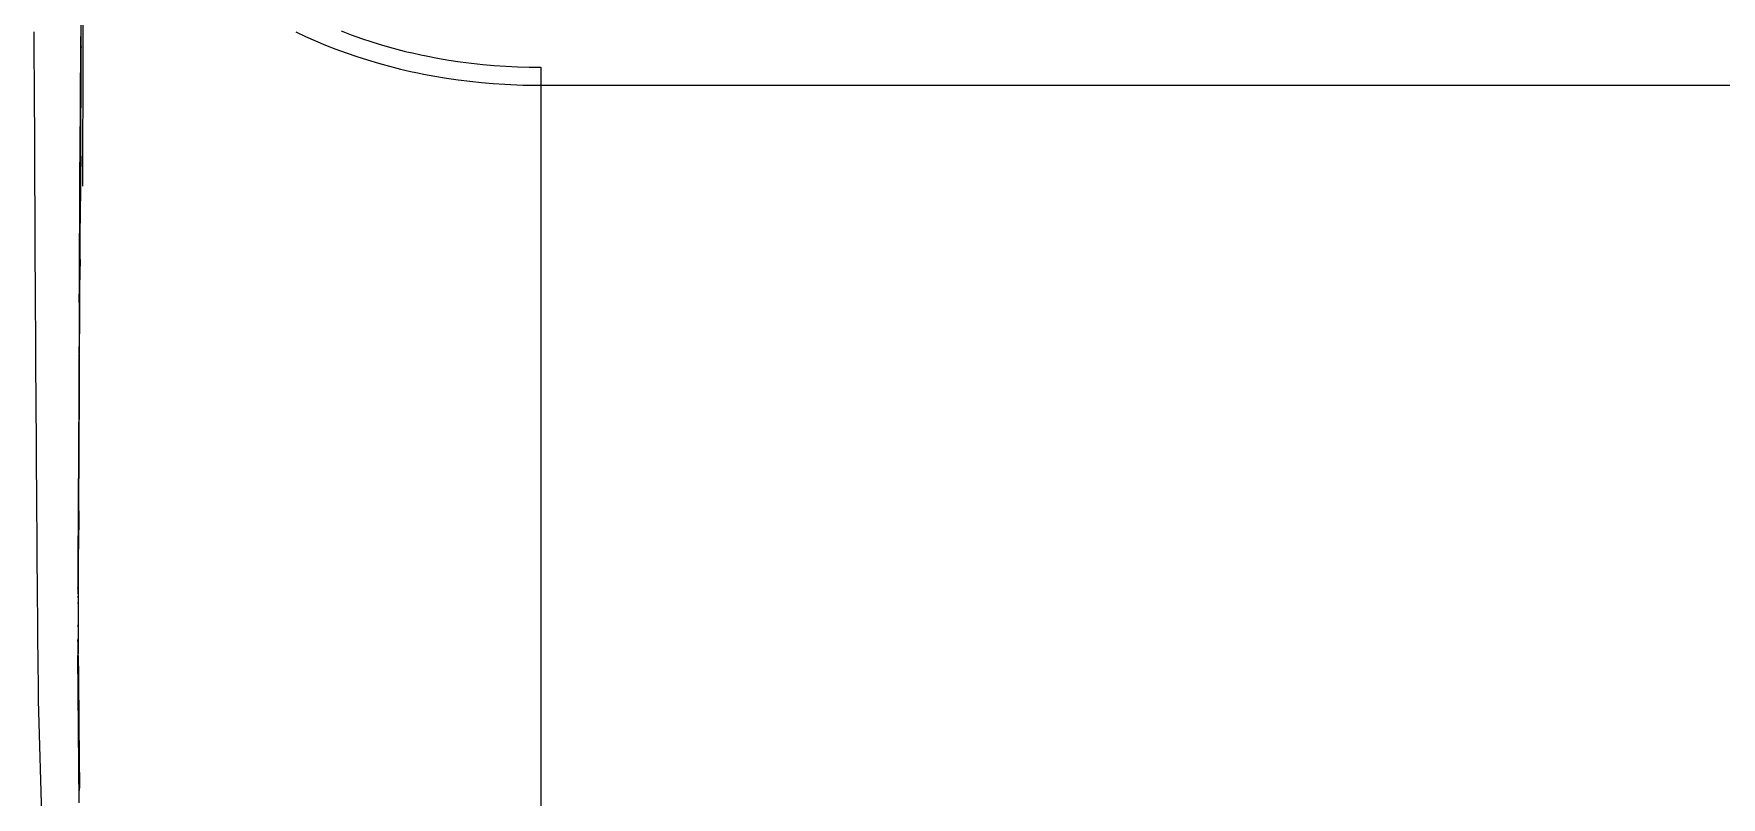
# Model space of a CAD drawing. Header units: millimetres. Extents: x 1291 to 5660, y 748 to 2981.
# Drawn here: x 1291.6 to 1448.4, y 2349.4 to 2420.4 of the extents above; entities that cross this region are included whole.
import ezdxf

# ---------------------------------------------------------------- set-up
doc = ezdxf.new("R2010")
doc.units = ezdxf.units.MM

msp = doc.modelspace()

# ---------------------------------------------------------------- linework, layer by layer
for p, q in [((1295.87, 2399.49), (1295.91, 2401.29)), ((1295.8, 2387.01), (1295.84, 2389.41)), ((1295.76, 2379.7), (1295.8, 2383.28))]:
    msp.add_line(p, q)
for points in [[(1295.95, 2415.55), (1295.95, 2416.21), (1295.99, 2422.64), (1295.99, 2422.68), (1295.97, 2423.12), (1295.97, 2423.33), (1295.97, 2423.52), (1295.98, 2423.71), (1295.98, 2423.89), (1295.99, 2424.05), (1295.99, 2424.36), (1296, 2424.51), (1296, 2424.7), (1296.01, 2424.77), (1296.02, 2424.87), (1296.02, 2424.98), (1296.04, 2425.29), (1296.07, 2425.43)], [(1296.15, 2406.2), (1296.18, 2418.72), (1296.2, 2425.88)], [(1291.58, 2420.53), (1291.58, 2419.9), (1291.59, 2419.26), (1291.6, 2418.63), (1291.6, 2417.36), (1291.61, 2416.73), (1291.61, 2415.45), (1291.62, 2414.82), (1291.62, 2414.19), (1291.63, 2412.92), (1291.64, 2412.28), (1291.64, 2411.02), (1291.65, 2410.38), (1291.65, 2409.11), (1291.65, 2408.47), (1291.65, 2407.84), (1291.66, 2406.57), (1291.66, 2405.94), (1291.67, 2404.67), (1291.67, 2404.03), (1291.68, 2403.4), (1291.68, 2402.13), (1291.69, 2401.49), (1291.69, 2400.86), (1291.7, 2400.22), (1291.7, 2399.59), (1291.7, 2398.95), (1291.7, 2398.32), (1291.71, 2398.12), (1291.71, 2397.55), (1291.71, 2397.36), (1291.71, 2396.6), (1291.72, 2396.41), (1291.72, 2395.66), (1291.73, 2395.47), (1291.73, 2393.81), (1291.74, 2393.62), (1291.74, 2392.18), (1291.74, 2392), (1291.74, 2391.29), (1291.75, 2391.12), (1291.75, 2390.42), (1291.75, 2390.24), (1291.75, 2389.55), (1291.76, 2389.37), (1291.76, 2388.01), (1291.78, 2387.85), (1291.78, 2386.27), (1291.78, 2385.73), (1291.79, 2385.21), (1291.79, 2384.69), (1291.8, 2383.64), (1291.8, 2383.11), (1291.8, 2382.59), (1291.81, 2382.06), (1291.81, 2381.02), (1291.82, 2380.5), (1291.82, 2379.45), (1291.83, 2378.41), (1291.83, 2377.89), (1291.84, 2377.38), (1291.85, 2375.78), (1291.87, 2374.18), (1291.87, 2372.59), (1291.88, 2371), (1291.9, 2369.42), (1291.91, 2367.84), (1291.92, 2366.27), (1291.94, 2364.7), (1291.96, 2361.57), (1291.98, 2360.02), (1291.99, 2358.46), (1292.33, 2346.73)], [(1295.82, 2395.39), (1295.83, 2397), (1295.84, 2398.61), (1295.85, 2400.23), (1295.87, 2403.49), (1295.88, 2406.77), (1295.92, 2413.4), (1295.95, 2420.11)], [(1295.97, 2420.28), (1295.96, 2420.15)], [(1315.94, 2420.54), (1316.84, 2420.11), (1317.77, 2419.7), (1318.71, 2419.31), (1319.65, 2418.93), (1320.62, 2418.58), (1321.6, 2418.24), (1322.6, 2417.92), (1323.61, 2417.62), (1324.64, 2417.34), (1325.68, 2417.07), (1325.94, 2417.01), (1326.21, 2416.95), (1326.48, 2416.89), (1326.74, 2416.83), (1327.27, 2416.72), (1327.8, 2416.61), (1328.87, 2416.41), (1329.94, 2416.23), (1331.02, 2416.08), (1332.1, 2415.94), (1333.19, 2415.83), (1334.28, 2415.73), (1335.38, 2415.66), (1336.48, 2415.61), (1337.04, 2415.59), (1337.59, 2415.58), (1337.87, 2415.57), (1338.15, 2415.57), (1338.29, 2415.57), (2308.46, 2415.57)], [(1320.15, 2420.62), (1321.09, 2420.27), (1322.05, 2419.92), (1323.01, 2419.61), (1324, 2419.3), (1325, 2419.02), (1326.01, 2418.75), (1326.14, 2418.72), (1326.26, 2418.69), (1326.78, 2418.57), (1327.55, 2418.4), (1328.07, 2418.29), (1329.12, 2418.09), (1330.16, 2417.91), (1331.21, 2417.75), (1332.27, 2417.62), (1333.33, 2417.5), (1334.39, 2417.41), (1335.46, 2417.34), (1336.54, 2417.28), (1337.63, 2417.25), (1338.71, 2417.24), (1338.71, 2232.29)], [(1295.96, 2419.64), (1295.96, 2417.95), (1295.95, 2416.26), (1295.94, 2412.91), (1295.92, 2409.58), (1295.91, 2406.27), (1295.88, 2402.98), (1295.87, 2399.72), (1295.85, 2396.47), (1295.82, 2393.78), (1295.78, 2387.43), (1295.74, 2381.16), (1295.74, 2379.61), (1295.71, 2376.52), (1295.7, 2374.99), (1295.69, 2371.94), (1295.67, 2368.92)], [(1295.96, 2419.65), (1295.97, 2419.81)], [(1295.96, 2418.17), (1295.96, 2418.82)], [(1295.99, 2419.16), (1295.98, 2419.08)], [(1295.95, 2416.86), (1295.96, 2417.51)], [(1295.95, 2409.59), (1295.96, 2412.16), (1295.94, 2413.6), (1295.95, 2414.9), (1295.97, 2416.06), (1295.98, 2416.71)], [(1295.97, 2415.41), (1295.97, 2414.76), (1295.96, 2413.46)], [(1295.94, 2412.3), (1295.93, 2411)], [(1295.92, 2409.72), (1295.95, 2408.3), (1295.94, 2407.66), (1295.93, 2407.01), (1295.93, 2405.74), (1295.88, 2402.03)], [(1295.89, 2404.58), (1295.91, 2405.85), (1295.91, 2407.14), (1295.91, 2407.78), (1295.92, 2409.07)], [(1295.88, 2401.39), (1295.92, 2403.19)], [(1295.88, 2400.76), (1295.91, 2401.92)], [(1295.84, 2394.46), (1295.88, 2396.87), (1295.87, 2398.86), (1295.9, 2400.65)], [(1295.88, 2398.13), (1295.88, 2397.5)], [(1295.9, 2399.39), (1295.89, 2398.76)], [(1295.85, 2395.71), (1295.85, 2396.97)], [(1295.84, 2394.86), (1295.83, 2393.25), (1295.82, 2391.64), (1295.81, 2390.05), (1295.81, 2389.25), (1295.8, 2386.87), (1295.79, 2385.29), (1295.78, 2383.71), (1295.77, 2382.15), (1295.76, 2380.58), (1295.75, 2377.47), (1295.72, 2374.4), (1295.71, 2372.87), (1295.71, 2371.34), (1295.69, 2368.31)], [(1295.82, 2390.72), (1295.83, 2391.96), (1295.83, 2393.21), (1295.87, 2395.62)], [(1295.81, 2389.48), (1295.85, 2391.88), (1295.86, 2393.12), (1295.86, 2394.37)], [(1295.81, 2388.25), (1295.84, 2390.64)], [(1295.79, 2385.79), (1295.83, 2388.17)], [(1295.77, 2382.12), (1295.78, 2383.34), (1295.79, 2384.56), (1295.82, 2386.95)], [(1295.8, 2383.28), (1295.82, 2384.5), (1295.82, 2385.72)], [(1295.75, 2377.28), (1295.75, 2378.49), (1295.79, 2380.85)], [(1295.74, 2376.09), (1295.78, 2378.44), (1295.78, 2379.65)], [(1295.73, 2374.29), (1295.73, 2374.89), (1295.77, 2377.24)], [(1295.76, 2376.05), (1295.76, 2374.85), (1295.75, 2373.66), (1295.74, 2372.48)], [(1295.74, 2371.89), (1295.72, 2373.1), (1295.72, 2373.7)], [(1295.7, 2369.85), (1295.74, 2370.71), (1295.71, 2372.51)], [(1295.71, 2371.33), (1295.71, 2371.92)], [(1295.7, 2370.15), (1295.71, 2370.74)], [(1295.72, 2370.12), (1295.71, 2363.5), (1295.71, 2363.32), (1295.71, 2362.76)], [(1295.69, 2368.82), (1295.7, 2368.97)], [(1295.72, 2368.66), (1295.71, 2368.36)], [(1295.72, 2369.53), (1295.72, 2369.24)], [(1295.69, 2367.52), (1295.68, 2367.44)], [(1295.69, 2368.01), (1295.69, 2368.09)], [(1295.71, 2367.16), (1295.7, 2366.84)], [(1295.71, 2368), (1295.71, 2367.93)], [(1295.68, 2365.44), (1295.69, 2365.26)], [(1295.69, 2364.14), (1295.69, 2363.75)], [(1295.71, 2362.28), (1295.7, 2362.38), (1295.7, 2363.68), (1295.69, 2364.04)], [(1295.7, 2364.77), (1295.71, 2364.41)], [(1295.81, 2348.92), (1295.74, 2355.76), (1295.68, 2362.6)], [(1295.69, 2363.37), (1295.7, 2363.18)], [(1295.71, 2361.82), (1295.72, 2362.57), (1295.7, 2362.94)], [(1295.7, 2362.6), (1295.76, 2356.33), (1295.82, 2350.05)], [(1295.71, 2361.44), (1295.72, 2362.2)], [(1295.82, 2350.22), (1295.79, 2353.22), (1295.76, 2356.21), (1295.75, 2357.71), (1295.72, 2360.7), (1295.71, 2361.07)], [(1295.72, 2361.83), (1295.74, 2361.45), (1295.74, 2360.71), (1295.74, 2359.96)], [(1295.74, 2359.2), (1295.72, 2359.95)], [(1295.75, 2359.22), (1295.76, 2357.72), (1295.78, 2356.23), (1295.83, 2350.26)]]:
    msp.add_lwpolyline(points)

doc.saveas('drawing.dxf')
